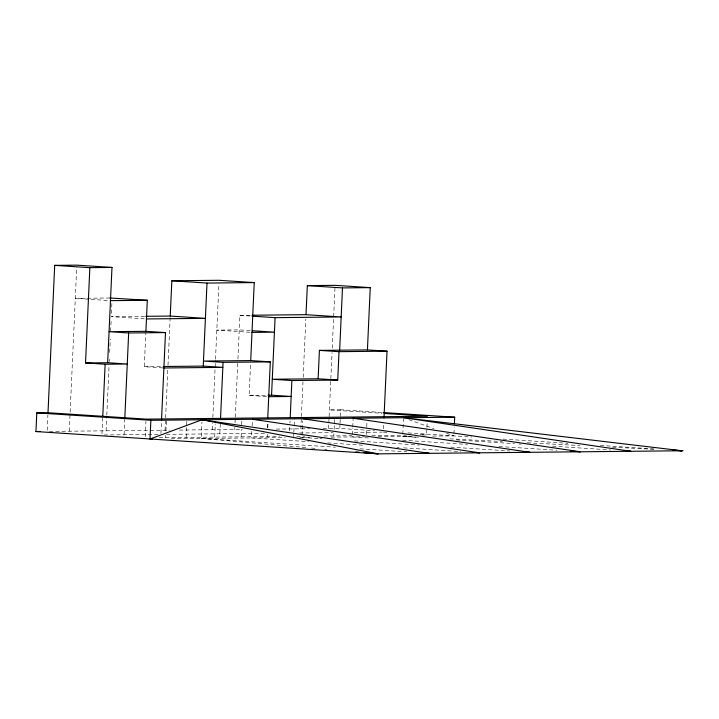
<?xml version="1.0" encoding="UTF-8"?>
<svg xmlns="http://www.w3.org/2000/svg" width="719" height="719" viewBox="0 0 719 719"><rect width="100%" height="100%" fill="white"/><g stroke="black" fill="none" stroke-linecap="round" stroke-linejoin="round"><path stroke-width="0.54" stroke-dasharray="3.6 2.7" d="M47.202 430.322L47.903 414.935M69.285 431.193L70.094 413.335M70.138 412.221L76.717 267.36M101.972 433.899L102.772 416.31M106.106 430.816L106.763 416.274M106.816 415.151L109.054 365.908M109.252 361.432L109.36 359.185M109.665 352.472L110.277 339.044M110.627 331.207L111.184 318.894M111.436 313.367L111.939 302.375M124.054 434.77L124.755 419.285M162.8 367.903L144.285 366.69L145.84 332.421M145.229 436.712L145.921 421.334M160.921 433.287L161.478 421.136M165.055 430.223L165.568 419.024M165.622 417.91L167.806 369.782M168.003 365.306L170.187 317.178M165.649 437.61L165.747 435.408M165.945 431.014L166.395 421.127M186.122 437.395L186.922 419.815M305.809 447.56L201.185 438.455L201.94 421.972M212.294 429.737L212.599 423.024M212.86 417.424L215.448 360.336M215.502 359.212L218.936 283.61M214.72 437.107L215.314 423.922M219.825 433.791L220.329 422.718M234.727 429.513L234.834 427.275M235.032 422.79L235.239 418.314M235.284 417.2L237.728 363.463M237.935 358.988L239.912 315.353L251.12 315.237M241.117 436.837L241.467 429.144M241.665 424.749L241.961 418.161M266.551 396.555L249.125 395.414L250.607 362.762M251.857 431.346L251.56 437.943L308.595 441.664M252.108 425.855L252.36 420.363M267.315 427.76L267.522 423.329M267.396 436.568L267.495 434.375M267.792 427.778L267.989 423.383M289.595 430.861L289.901 424.21M289.955 423.096L290.054 420.876M293.819 433.009L293.667 436.307L304.829 436.19M293.873 431.903L294.466 418.719M300.83 428.839L301.333 417.649M301.387 416.526L302.96 381.834M303.166 377.349L305.809 319.155M302.034 435.229L302.681 420.948M328.583 428.551L329.086 417.568M329.131 416.463L332.034 352.652M332.232 348.167L335.036 286.459M333.832 435.894L333.931 433.692M334.128 429.297L334.578 419.411M339.988 424.048L339.79 428.443L374.455 430.699M340.033 422.943L340.285 417.451M340.339 416.355L340.635 409.758L382.014 412.454M352.409 434.716L352.705 428.129M352.759 427.023L353.101 419.33M366.411 434.465L366.708 427.868M366.753 426.771L367.005 421.28M383.506 428.83L383.802 422.242M402.784 434.204L403.476 418.817M422.152 434.995L426.61 434.95L426.906 428.353M426.96 427.257L427.158 422.862M453.95 433.683L454.255 427.086M109.908 297.999L75.315 298.349L110.474 300.65M144.663 316.315L111.292 316.657L144.258 318.814M144.285 366.69L163.195 366.501M249.125 395.414L268.187 395.225M340.635 409.758L329.437 409.875L381.969 413.299M49.368 431.4L169.45 430.178M179.337 430.07L242.573 429.432M276.177 429.09L309.709 428.749M323.038 428.614L340.851 428.434M104.129 434.968L159.762 434.402M166.44 434.339L267.064 433.314M299.553 432.982L333.077 432.64M354.305 432.425L382.238 432.137M159.187 437.673L279.439 436.451M323.793 435.993L351.78 435.714M371.939 435.507L406.523 435.157M171.149 438.761L285.146 437.601M299.697 437.449L309.772 437.35M331.037 437.134L364.623 436.793M378.05 436.658L411.583 436.316M432.712 436.1L453.851 435.885L446.517 433.233M418.386 437.206L402.676 436.406L418.332 437.422M449.788 438.824L502.509 441.538M527.189 442.805L579.909 445.51M612.435 447.191L653.939 449.321M239.912 315.353L252.001 316.135M250.239 330.596L239.256 329.877L216.823 330.111L251.983 332.403M408.006 432.892L471.745 437.044M503.057 439.093L567.92 443.326M600.347 445.438L654.029 448.944M383.353 432.128L387.793 432.416M419.959 434.519L426.61 434.95M456.358 439.902L514.507 443.695M518.983 443.991L521.221 444.135M552.534 446.175L610.683 449.968M352.31 436.918L370.195 438.087M402.631 440.199L467.494 444.432M498.806 446.472L504.396 446.841M505.511 446.912L556.955 450.265M301.935 437.431L318.706 438.518M319.829 438.599L322.067 438.743M354.494 440.855L419.357 445.088M450.669 447.128L509.933 450.993M327.603 442.904L364.506 445.313M396.942 447.425L399.18 447.569M403.647 447.865L460.681 451.586M201.185 438.455L335.387 447.209M359.985 448.809L406.954 451.874M311.372 448.045L315.821 448.431M324.727 449.204L326.956 449.402M408.769 419.617L433.934 428.695"/><path stroke-width="1.08" d="M683.05 450.75L378.149 453.86L35.95 431.535L36.795 412.85L48.002 412.742L146.029 419.132L427.454 416.265L384.207 413.443M48.002 412.742L54.689 265.365L76.825 265.14L111.984 267.441L107.661 362.727L85.525 362.951L89.857 267.666L111.984 267.441M102.772 416.31L105.136 364.236L127.263 364.012L107.661 362.727M124.8 418.179L128.674 332.969L165.496 332.591L161.523 420.031M128.674 332.969L109.072 331.684L145.894 331.315L147.305 300.272L109.908 297.999M152.239 438.95L150.019 438.976L150.864 420.291L454.705 417.2L454.399 423.797M145.768 316.306L170.241 316.063L171.841 280.769L219.079 280.293L254.247 282.585L250.706 360.587L203.468 361.064L223.07 362.349L270.308 361.864L267.774 417.775M163.195 366.501L203.234 366.097L207.009 283.07L254.247 282.585M220.535 418.296L223.07 362.349M268.187 395.225L271.557 395.189L275.08 317.645L341.174 316.971L306.006 314.679L252.234 315.228M290.206 417.55L291.887 380.531L337.723 380.063L339.017 351.663L387.029 351.178L384 417.838M306.006 314.679L307.328 285.614L335.09 285.335L370.249 287.627L367.427 349.901L319.407 350.387L318.122 378.778L272.276 379.246L291.887 380.531M339.665 350.18L342.496 287.915L370.249 287.627M150.019 438.976L202.039 419.77L429.324 453.338L425.963 453.114M110.474 300.65L147.305 300.272M146.451 318.957L205.409 318.355L170.241 316.063M251.983 332.403L274.415 332.169L252.441 330.74M163.887 367.975L222.845 367.373L203.234 366.097M268.726 396.699L291.159 396.466L271.557 395.189M35.95 431.535L40.435 431.49M673.011 450.301L681.98 450.759L403.53 417.721L630.815 451.28L627.453 451.065M54.689 265.365L89.857 267.666M307.328 285.614L342.496 287.915M171.841 280.769L207.009 283.07M252.001 316.135L275.08 317.645M145.894 331.315L165.496 332.591M367.427 349.901L387.029 351.178M319.407 350.387L339.017 351.663M250.706 360.587L270.308 361.864M85.525 362.951L105.136 364.236M318.122 378.778L337.723 380.063M383.128 412.535L454.705 417.2M673.038 450.184L681.98 450.759M36.795 412.85L150.864 420.291M570.374 451.137L580.44 451.793L353.155 418.233M523.36 451.874L530.065 452.314L302.78 418.746M476.338 452.602L479.69 452.826L252.414 419.258M355.887 451.918L359.23 452.206M363.679 452.602L370.357 453.177M372.586 453.374L378.149 453.86L202.039 419.77"/></g></svg>
